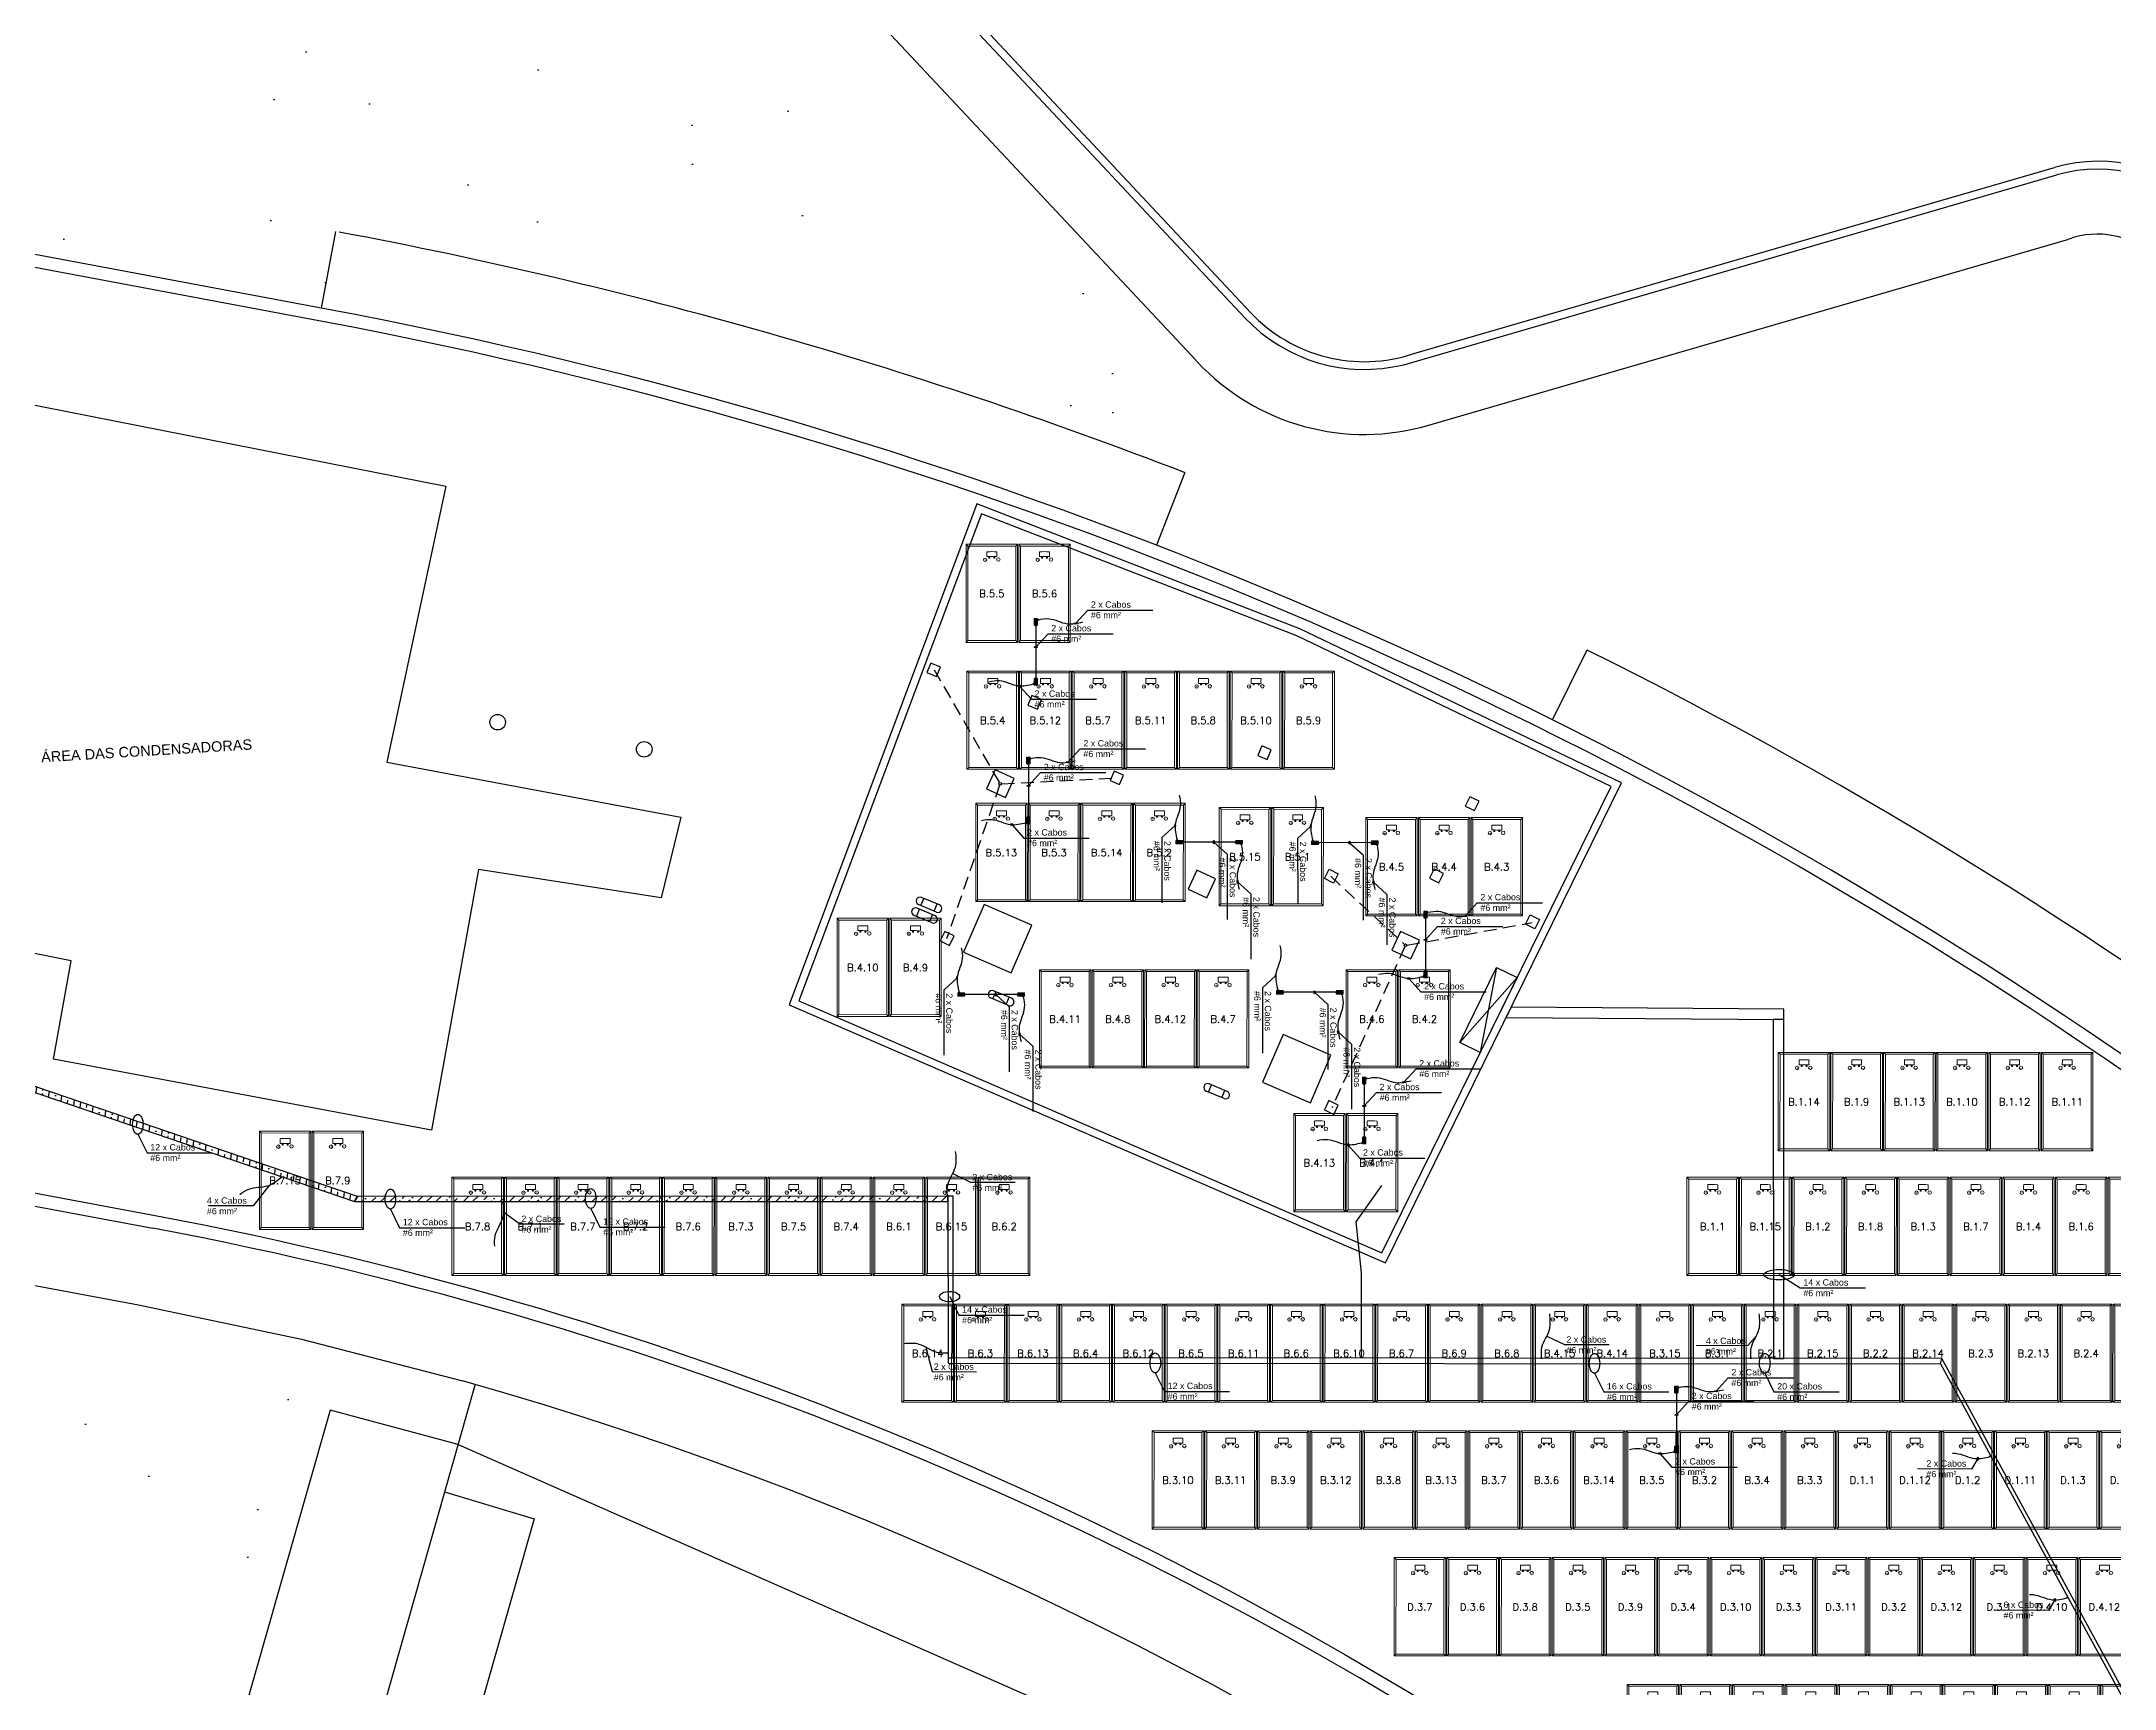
# Model space of a CAD drawing. Header units: metres. Extents: x 1796 to 5645, y -4719 to 2384.
# Drawn here: x 2026.28 to 2066.16, y -1187.55 to -1155.86 of the extents above; entities that cross this region are included whole.
import ezdxf

# ---------------------------------------------------------------- set-up
doc = ezdxf.new("R2010")
doc.units = ezdxf.units.M
doc.header["$MEASUREMENT"] = 0
doc.linetypes.add('BSB2F2-ARQ-PLAN-CORE-13-15P-ZA$1${ Batten }', pattern=[0])
doc.linetypes.add('HIDDEN', pattern=[0.375, 0.25, -0.125])
for name, color, linetype in [('ARQUITETURA', 253, 'CONTINUOUS'), ('COPEX', 4, 'BSB2F2-ARQ-PLAN-CORE-13-15P-ZA$1${ Batten }'), ('ELETROCALHA', 2, 'CONTINUOUS'), ('ELETRODUTOS', 30, 'CONTINUOUS'), ('MÓDULOS FV', 7, 'CONTINUOUS'), ('SHAFT', 6, 'CONTINUOUS')]:
    doc.layers.add(name, color=color, linetype=linetype)
for name, color, linetype, lineweight in [('Condulete', 3, 'CONTINUOUS', 9), ('MOD_ALOCADOS_A', 5, 'CONTINUOUS', 9), ('MODULOS_PV', 2, 'CONTINUOUS', 9)]:
    doc.layers.add(name, color=color, linetype=linetype, lineweight=lineweight)
doc.styles.add('ARIAL', font='arial.ttf')
doc.styles.add('ENGECAD', font='arial.ttf')
doc.styles.add('R120-500', font='romans.shx', dxfattribs={"height": 1.5})
pattern_1 = [(350.62296, (1466.5355, -762.2295), (4.08992, 4.08927), [0, -4.56, 0, -5.1, 0, -4.875]), (320.623, (1466.5355, -762.2295), (9.808834, 1.91215), [0, -2.46, 0, -4.11, 0, -1.575]), (280.62296, (1464.013, -759.536), (6.39856, -6.807323), [0, -1.5, 0, -5.4, 0, -7.05]), (270.623, (1464.013, -759.536), (8.08648, -4.78256), [0, -0.75, 0, -3.54, 0, -4.05])]

# ---------------------------------------------------------------- blocks, each defined once
blk = doc.blocks.new('modulo')
at = {"layer": 'MODULOS_PV', "color": 8}
for p, q in [((-0.751, 2.014), (-0.753, 2.063)), ((-1.381, 1.342), (-1.43, 1.34)), ((0.577, 0.769), (0.626, 0.771)), ((-0.053, 0.097), (-0.051, 0.048))]:
    blk.add_line(p, q, dxfattribs=at)
for points in [[(-1.43, 1.34), (-0.753, 2.063), (0.626, 0.771), (-0.051, 0.048)], [(-1.381, 1.342), (-0.751, 2.014), (0.577, 0.769), (-0.053, 0.097)]]:
    blk.add_lwpolyline(points, close=True, dxfattribs=at)
for points in [[(-0.956, 1.498), (-0.935, 1.478), (-0.922, 1.492), (-0.943, 1.512)], [(-0.878, 1.581), (-0.857, 1.562), (-0.87, 1.548), (-0.891, 1.567)]]:
    blk.add_lwpolyline(points, dxfattribs=at)
blk.add_circle((-0.793, 1.591), 0.0332, dxfattribs=at)
at = {"layer": 'MODULOS_PV', "color": 1}
blk.add_circle((-0.963, 1.403), 0.0332, dxfattribs=at)
at = {"layer": 'MODULOS_PV', "color": 8}
blk.add_open_spline([(-0.986, 1.473), (-1.006, 1.493), (-1.027, 1.512), (-1.048, 1.532), (-1.048, 1.532), (-1.049, 1.534), (-1.049, 1.536), (-1.048, 1.538), (-1.048, 1.539), (-1.007, 1.583), (-0.966, 1.627), (-0.925, 1.67), (-0.924, 1.671), (-0.922, 1.672), (-0.919, 1.672), (-0.918, 1.671), (-0.917, 1.671), (-0.897, 1.652), (-0.876, 1.632), (-0.855, 1.613), (-0.855, 1.612), (-0.854, 1.611), (-0.854, 1.608), (-0.855, 1.606), (-0.855, 1.605), (-0.896, 1.561), (-0.937, 1.518), (-0.978, 1.474), (-0.979, 1.473), (-0.981, 1.472), (-0.984, 1.472), (-0.985, 1.473), (-0.986, 1.473)], degree=3, knots=[0, 0, 0, 0, 1, 1, 1, 1.002534, 1.003925, 1.008052, 1.008052, 1.008052, 2.008052, 2.008052, 2.008052, 2.012179, 2.01357, 2.016104, 2.016104, 2.016104, 3.016104, 3.016104, 3.016104, 3.018638, 3.02003, 3.024156, 3.024156, 3.024156, 4.024156, 4.024156, 4.024156, 4.028283, 4.029675, 4.032208, 4.032208, 4.032208, 4.032208], dxfattribs=at)
at = {"layer": 'MODULOS_PV', "color": 1, "insert": (-0.997, 1.409), "char_height": 0.0572, "width": 0.10748, "attachment_point": 1, "rotation": 46.8722}
blk.add_mtext('+', dxfattribs=at)
at = {"layer": 'MODULOS_PV', "color": 8, "insert": (-0.827, 1.597), "char_height": 0.0572, "width": 0.10748, "attachment_point": 1, "rotation": 46.8722}
blk.add_mtext('-', dxfattribs=at)
blk = doc.blocks.new('PETROLETE TIPO  X')
at = {"layer": 'ELETRODUTOS'}
h = blk.add_hatch(color=3, dxfattribs=at)
h.dxf.hatch_style = 1
h.paths.add_polyline_path([(1995.913, -1126.122), (1995.98, -1126.122), (1995.98, -1125.993), (1995.913, -1125.993)])
at = {"layer": 'Condulete'}
blk.add_lwpolyline([(1995.98, -1125.993), (1995.98, -1126.122), (1995.913, -1126.122), (1995.913, -1125.993)], close=True, dxfattribs=at)
blk = doc.blocks.new('BOX')
at = {"layer": 'Condulete'}
blk.add_lwpolyline([(1995.83, -1126.029), (1995.818, -1126.029), (1995.818, -1126.005), (1995.83, -1126.005)], close=True, dxfattribs=at)
at = {"layer": 'ELETRODUTOS', "color": 3, "linetype": 'Continuous'}
for p, q in [((1995.818, -1126.005), (1995.83, -1126.017)), ((1995.818, -1126.007), (1995.83, -1126.019)), ((1995.818, -1126.009), (1995.83, -1126.021)), ((1995.818, -1126.01), (1995.83, -1126.023)), ((1995.818, -1126.012), (1995.83, -1126.024)), ((1995.818, -1126.014), (1995.83, -1126.026)), ((1995.818, -1126.016), (1995.83, -1126.028)), ((1995.818, -1126.018), (1995.83, -1126.029)), ((1995.818, -1126.019), (1995.828, -1126.029)), ((1995.818, -1126.021), (1995.826, -1126.029)), ((1995.818, -1126.023), (1995.824, -1126.029)), ((1995.818, -1126.025), (1995.823, -1126.029)), ((1995.818, -1126.026), (1995.821, -1126.029)), ((1995.818, -1126.028), (1995.819, -1126.029)), ((1995.819, -1126.005), (1995.83, -1126.016)), ((1995.821, -1126.005), (1995.83, -1126.014)), ((1995.823, -1126.005), (1995.83, -1126.012)), ((1995.825, -1126.005), (1995.83, -1126.01)), ((1995.826, -1126.005), (1995.83, -1126.008)), ((1995.828, -1126.005), (1995.83, -1126.007))]:
    blk.add_line(p, q, dxfattribs=at)

msp = doc.modelspace()

# ---------------------------------------------------------------- hatches: boundary and pattern name
at = {"layer": 'ARQUITETURA'}
h = msp.add_hatch(dxfattribs=at)
h.set_pattern_fill('AR-SAND', color=116, scale=3, angle=-46.877, style=0)
h.set_pattern_definition(pattern_1)
edge = h.paths.add_edge_path()
edge.add_line((2048.41, -1161.912), (2047.65, -1163.919))
edge.add_arc((2015.073, -1249.958), 92, 69.26198, 79.43995)
edge.add_line((2031.934, -1159.516), (2031.658, -1160.99))
edge.add_line((2031.658, -1160.99), (2009.518, -1156.844))
edge.add_line((2009.518, -1156.844), (2011.289, -1147.384))
edge.add_line((2011.289, -1147.384), (2033.265, -1151.499))
edge.add_line((2033.265, -1151.499), (2037.108, -1132.566))
edge.add_line((2037.108, -1132.566), (2028.352, -1123.315))
edge.add_line((2028.352, -1123.315), (2021.935, -1122.012))
edge.add_line((2021.935, -1122.012), (2022.419, -1119.626))
edge.add_arc((2025.457, -1120.243), 3.1, 43.1229, 168.5248, ccw=False)
edge.add_line((2027.72, -1118.124), (2040.231, -1131.482))
edge.add_arc((2039.063, -1132.575), 1.6, -10.3134, 43.1255, ccw=False)
edge.add_line((2040.638, -1132.862), (2037.908, -1147.419))
edge.add_arc((2043.365, -1148.443), 5.552, 169.3787, 228.4034)
edge.add_line((2039.679, -1152.595), (2048.41, -1161.912))
h = msp.add_hatch(dxfattribs=at)
h.set_pattern_fill('AR-SAND', color=116, scale=3, angle=-46.877, style=0)
h.set_pattern_definition(pattern_1)
h.paths.add_polyline_path([(2034.003, -1199.578), (2030.034, -1197.824), (2030.756, -1195.285), (2030.525, -1195.183), (2031.078, -1193.241), (2028.953, -1192.304), (2031.828, -1182.199), (2034.292, -1182.856), (2034.62, -1181.702, 0.00088), (2034.38, -1181.633), (2031.277, -1180.832), (2028.142, -1180.171), (2017.035, -1178.091), (2010.572, -1176.881), (2018.535, -1211.035), (2028.131, -1212.91)])
at = {"layer": 'ELETROCALHA'}
h = msp.add_hatch(dxfattribs=at)
h.set_pattern_fill('ANSI36', color=256, angle=37.7572)
h.set_pattern_definition([(82.757162, (-203.2916, -1450.13785), (-0.09642369, 0.232763903), [0.3125, -0.0625, 0, -0.0625])])
h.paths.add_polyline_path([(2019.752, -1173.786), (2032.356, -1178.086), (2032.302, -1178.185), (2019.696, -1173.883)])
h = msp.add_hatch(dxfattribs=at)
h.set_pattern_fill('ANSI36', color=256)
h.set_pattern_definition([(45, (105.00198, -19.28866), (0.066291261, 0.243067956), [0.3125, -0.0625, 0, -0.0625])])
h.paths.add_polyline_path([(2043.713, -1178.184), (2032.302, -1178.185), (2032.356, -1178.086), (2043.713, -1178.08)])

# ---------------------------------------------------------------- linework, layer by layer
at = {"layer": 'ARQUITETURA'}
for p, q in [((2040.591, -1151.74, 0), (2049.429, -1161.176, 0)), ((2040.695, -1151.632, 0), (2049.539, -1161.073, 0)), ((2039.679, -1152.595, 0), (2048.41, -1161.912, 0)), ((2031.731, -1161.004), (2009.518, -1156.844)), ((2031.685, -1161.25), (2009.717, -1157.136)), ((2052.485, -1162.08, 0), (2065.049, -1158.429, 0)), ((2052.683, -1161.866, 0), (2065.007, -1158.285, 0)), ((2031.934, -1159.516), (2031.658, -1160.99)), ((2052.834, -1163.28, 0), (2065.282, -1159.663, 0)), ((2048.271, -1164.156), (2047.73, -1165.555)), ((2055.348, -1168.913), (2056.015, -1167.57)), ((2043.11, -1172.696), (2043.168, -1172.557)), ((2043.468, -1172.683), (2043.122, -1172.538)), ((2043.497, -1172.614), (2043.151, -1172.469)), ((2043.197, -1172.488), (2043.255, -1172.35)), ((2043.555, -1172.476), (2043.209, -1172.331)), ((2043.451, -1172.595), (2043.509, -1172.456)), ((2043.41, -1172.822), (2043.064, -1172.676)), ((2043.364, -1172.802), (2043.422, -1172.664)), ((2044.583, -1174.283), (2044.641, -1174.145)), ((2044.941, -1174.271), (2044.595, -1174.126)), ((2006.204, -1174.537), (2028.418, -1178.697)), ((2044.883, -1174.409), (2044.537, -1174.264)), ((2044.837, -1174.39), (2044.895, -1174.251)), ((2005.926, -1176.011), (2028.142, -1180.171)), ((2049.03, -1176.202), (2048.684, -1176.057)), ((2048.731, -1176.076), (2048.789, -1175.938)), ((2049.088, -1176.063), (2048.742, -1175.918)), ((2048.984, -1176.182), (2049.042, -1176.044)), ((2028.142, -1180.171), (2031.277, -1180.832)), ((2031.277, -1180.832), (2034.38, -1181.633)), ((2034.622, -1181.696), (2030.034, -1197.824)), ((2031.828, -1182.199), (2028.953, -1192.304)), ((2034.292, -1182.856), (2031.828, -1182.199)), ((2034.292, -1182.856), (2051.642, -1190.504)), ((2034.032, -1183.77), (2035.756, -1184.288)), ((2035.756, -1184.288), (2032.419, -1196.018))]:
    msp.add_line(p, q, dxfattribs=at)
at = {"layer": 'ARQUITETURA', "linetype": 'HIDDEN'}
for p, q in [((2043.451, -1167.95), (2044.706, -1170.124)), ((2044.711, -1170.171), (2043.689, -1173.129)), ((2044.748, -1170.147), (2046.966, -1170.031)), ((2051.081, -1171.925), (2052.502, -1173.235)), ((2052.548, -1173.252), (2054.955, -1172.814)), ((2052.509, -1173.277), (2051.105, -1176.379))]:
    msp.add_line(p, q, dxfattribs=at)
at = {"layer": 'ARQUITETURA'}
for points in [[(2026.848, -1173.552), (2021.943, -1172.57), (2023.577, -1162.35), (2034.056, -1164.419), (2032.923, -1169.73), (2038.577, -1170.784), (2038.196, -1172.341), (2034.683, -1171.793), (2033.78, -1176.812), (2026.508, -1175.441)], [(2052.065, -1179.168), (2056.474, -1170.194), (2050.429, -1167.298), (2044.36, -1164.949), (2040.849, -1174.32)], [(2043.313, -1168.006), (2043.498, -1168.083), (2043.575, -1167.899), (2043.39, -1167.821)], [(2045.255, -1168.631), (2045.44, -1168.709), (2045.517, -1168.524), (2045.333, -1168.447)], [(2049.676, -1169.601), (2049.861, -1169.679), (2049.938, -1169.494), (2049.753, -1169.417)], [(2044.458, -1170.241), (2044.821, -1170.408), (2044.988, -1170.045), (2044.625, -1169.878)], [(2046.835, -1170.084), (2047.019, -1170.161), (2047.096, -1169.977), (2046.912, -1169.9)], [(2053.67, -1170.573), (2053.849, -1170.661), (2053.937, -1170.482), (2053.758, -1170.394)], [(2051.137, -1172.056), (2050.959, -1171.967), (2051.048, -1171.788), (2051.227, -1171.878)], [(2052.984, -1171.963), (2053.163, -1172.051), (2053.252, -1171.872), (2053.072, -1171.784)], [(2048.336, -1172.171), (2048.7, -1172.338), (2048.866, -1171.974), (2048.503, -1171.807)], [(2044.018, -1173.385), (2044.936, -1173.782), (2045.332, -1172.864), (2044.414, -1172.467)], [(2043.569, -1173.164), (2043.748, -1173.253), (2043.837, -1173.073), (2043.657, -1172.985)], [(2052.257, -1173.349), (2052.621, -1173.515), (2052.788, -1173.152), (2052.424, -1172.985)], [(2055.006, -1172.937), (2054.827, -1172.848), (2054.916, -1172.669), (2055.095, -1172.758)], [(2049.771, -1175.888), (2050.689, -1176.285), (2051.086, -1175.367), (2050.168, -1174.97)], [(2050.958, -1176.417), (2051.138, -1176.506), (2051.226, -1176.326), (2051.046, -1176.238)]]:
    msp.add_lwpolyline(points, close=True, dxfattribs=at)
msp.add_lwpolyline([(2052.137, -1179.363), (2056.676, -1170.124), (2050.488, -1167.16), (2044.273, -1164.755), (2040.659, -1174.401), (2052.137, -1179.362)], dxfattribs=at)
msp.add_lwpolyline([(2006.496, -1174.337), (2028.464, -1178.451, -0.210066), (2076.809, -1211.471)], format="xyb", dxfattribs=at)
at = {"layer": 'ARQUITETURA', "color": 6}
for centre in [(2035.054, -1168.959), (2037.874, -1169.481)]:
    msp.add_circle(centre, 0.15, dxfattribs=at)
at = {"layer": 'ARQUITETURA'}
for centre in [(2044.722, -1170.146), (2052.521, -1173.253)]:
    msp.add_circle(centre, 0.0267, dxfattribs=at)
for centre, radius, start, end in [((2065.844, -1161.166, 0), 3, 43.1192, 106.2034), ((2065.844, -1161.166, 0), 2.85, 43.1192, 106.2034), ((2015.073, -1249.958), 92, 68.84799, 79.39324), ((2065.83, -1161.196, 0), 1.628, 48.3639, 109.6674), ((2015.073, -1249.958), 90.5, 31.93963, 79.39324), ((2015.073, -1249.958), 90.25, 31.93963, 79.39324), ((2051.728, -1159.022, 0), 3.15, 223.129, 283.8986), ((2051.728, -1159.022, 0), 3, 223.1285, 288.5652), ((2051.727, -1159.024, 0), 4.398, 221.0394, 284.5773), ((2015.073, -1249.958), 92, 41.65318, 63.57537), ((2043.093, -1172.607), 0.075, 67.2415, 247.2415), ((2043.18, -1172.4), 0.075, 67.2415, 247.2415), ((2043.526, -1172.545), 0.075, 247.2415, 67.2415), ((2043.439, -1172.752), 0.075, 247.2415, 67.2415), ((2044.566, -1174.195), 0.075, 67.2415, 247.2415), ((2044.912, -1174.34), 0.075, 247.2415, 67.2415), ((2048.713, -1175.987), 0.075, 67.2415, 247.2415), ((2049.059, -1176.132), 0.075, 247.2415, 67.2415), ((2015.073, -1249.958), 72.5, 31.93963, 79.39324), ((2015.073, -1249.958), 71, 31.93963, 74.22149)]:
    msp.add_arc(centre, radius, start, end, dxfattribs=at)
at = {"layer": 'COPEX'}
for points in [[(2046.171, -1167.06), (2046.405, -1166.803), (2047.66, -1166.803)], [(2045.088, -1168.26), (2045.321, -1168.518), (2046.577, -1168.518)], [(2046.026, -1169.73), (2046.26, -1169.472), (2047.515, -1169.472)], [(2044.943, -1170.93), (2045.177, -1171.188), (2046.432, -1171.188)], [(2048.088, -1170.947), (2047.83, -1171.181), (2047.831, -1172.436)], [(2050.698, -1170.961), (2050.441, -1171.196), (2050.446, -1172.451)], [(2049.288, -1172.03), (2049.546, -1172.263), (2049.547, -1173.519)], [(2051.902, -1172.039), (2052.161, -1172.272), (2052.161, -1173.245)], [(2053.665, -1172.69), (2053.899, -1172.432), (2055.154, -1172.432)], [(2043.893, -1173.88), (2043.636, -1174.114), (2043.636, -1175.369)], [(2050.023, -1173.836), (2049.766, -1174.07), (2049.767, -1175.325)], [(2052.582, -1173.89), (2052.816, -1174.148), (2054.071, -1174.148)], [(2045.094, -1174.963), (2045.352, -1175.196), (2045.352, -1176.451)], [(2051.224, -1174.918), (2051.482, -1175.152), (2051.482, -1176.407)], [(2052.488, -1175.888), (2052.722, -1175.63), (2053.977, -1175.63)], [(2051.405, -1177.088), (2051.639, -1177.346), (2052.894, -1177.346)], [(2043.808, -1177.645), (2044.151, -1177.808), (2045.009, -1177.809)], [(2030.65, -1177.883), (2030.348, -1178.266), (2029.49, -1178.266)], [(2035.167, -1178.383), (2035.478, -1178.611), (2036.336, -1178.613)], [(2055.238, -1180.772), (2055.581, -1180.934), (2056.439, -1180.936)], [(2059.267, -1180.772), (2059.105, -1180.953), (2058.112, -1180.957)], [(2043.291, -1180.987), (2043.41, -1181.456), (2044.268, -1181.458)], [(2058.494, -1181.833), (2058.728, -1181.575), (2059.983, -1181.575)], [(2057.411, -1183.033), (2057.645, -1183.291), (2058.9, -1183.291)], [(2063.531, -1183.128), (2063.408, -1183.33), (2062.368, -1183.328)], [(2065.014, -1185.847), (2064.89, -1186.049), (2063.851, -1186.046)]]:
    msp.add_lwpolyline(points, dxfattribs=at)
for centre, major_axis in [((2046.171, -1167.06), (-0.0324, 0)), ((2046.026, -1169.73), (-0.0324, 0)), ((2049.288, -1172.03), (0, 0.0324)), ((2051.902, -1172.039), (-0.0001, 0.0324)), ((2053.665, -1172.69), (-0.0324, 0)), ((2045.094, -1174.963), (0, 0.0324)), ((2051.224, -1174.918), (0, 0.0324)), ((2052.488, -1175.888), (-0.0324, 0)), ((2058.494, -1181.833), (-0.0324, 0)), ((2063.528, -1183.131), (-0.0012, -0.0324)), ((2065.011, -1185.85), (-0.0012, -0.0324))]:
    msp.add_ellipse(centre, major_axis=major_axis, ratio=0.310221, dxfattribs=at)
at = {"layer": 'COPEX', "extrusion": (0, 0, -1)}
for centre, major_axis in [((2045.088, -1168.26), (-0.0324, 0)), ((2044.943, -1170.93), (-0.0324, 0)), ((2048.088, -1170.947), (0, 0.0324)), ((2050.698, -1170.961), (-0.0002, 0.0324)), ((2043.893, -1173.88), (0, 0.0324)), ((2050.023, -1173.836), (0, 0.0324)), ((2052.582, -1173.89), (-0.0324, 0)), ((2051.405, -1177.088), (-0.0324, 0)), ((2057.411, -1183.033), (-0.0324, 0))]:
    msp.add_ellipse(centre, major_axis=major_axis, ratio=0.310221, dxfattribs=at)
at = {"layer": 'COPEX'}
for points in [[(2045.454, -1166.987), (2045.656, -1166.968), (2046.013, -1167.065), (2046.312, -1167.031)], [(2044.506, -1168.18), (2044.707, -1168.16), (2045.065, -1168.258), (2045.363, -1168.223)], [(2045.31, -1169.657), (2045.511, -1169.638), (2045.869, -1169.735), (2046.167, -1169.701)], [(2048.168, -1170.365), (2048.187, -1170.567), (2048.09, -1170.924), (2048.125, -1171.222)], [(2050.776, -1170.378), (2050.796, -1170.58), (2050.7, -1170.938), (2050.736, -1171.236)], [(2044.361, -1170.85), (2044.563, -1170.83), (2044.92, -1170.928), (2045.218, -1170.893)], [(2049.361, -1171.313), (2049.38, -1171.515), (2049.283, -1171.872), (2049.318, -1172.171)], [(2051.972, -1171.322), (2051.992, -1171.524), (2051.896, -1171.882), (2051.932, -1172.18)], [(2052.949, -1172.617), (2053.151, -1172.598), (2053.508, -1172.695), (2053.806, -1172.661)], [(2043.973, -1173.298), (2043.993, -1173.5), (2043.896, -1173.857), (2043.93, -1174.155)], [(2050.104, -1173.254), (2050.123, -1173.455), (2050.026, -1173.813), (2050.061, -1174.111)], [(2052, -1173.81), (2052.202, -1173.79), (2052.559, -1173.888), (2052.857, -1173.853)], [(2045.166, -1174.246), (2045.186, -1174.448), (2045.089, -1174.805), (2045.123, -1175.103)], [(2051.297, -1174.202), (2051.316, -1174.403), (2051.219, -1174.761), (2051.254, -1175.059)], [(2051.772, -1175.815), (2051.973, -1175.796), (2052.331, -1175.893), (2052.629, -1175.859)], [(2050.823, -1177.008), (2051.025, -1176.988), (2051.382, -1177.086), (2051.68, -1177.051)], [(2043.707, -1178.063), (2043.715, -1177.86), (2043.86, -1177.519), (2043.865, -1177.219)], [(2030.092, -1178.046), (2030.266, -1177.943), (2030.631, -1177.878), (2030.886, -1177.72)], [(2034.998, -1179.041), (2035.006, -1178.838), (2035.151, -1178.497), (2035.157, -1178.197)], [(2055.137, -1181.189), (2055.145, -1180.987), (2055.289, -1180.646), (2055.295, -1180.346)], [(2059.166, -1181.189), (2059.174, -1180.987), (2059.319, -1180.646), (2059.325, -1180.346)], [(2043.706, -1181.098), (2043.504, -1181.085), (2043.166, -1180.932), (2042.866, -1180.919)], [(2057.778, -1181.76), (2057.979, -1181.741), (2058.337, -1181.838), (2058.635, -1181.803)], [(2056.829, -1182.952), (2057.03, -1182.933), (2057.388, -1183.031), (2057.686, -1182.996)], [(2063.041, -1183.024), (2063.114, -1183.028), (2063.472, -1183.126), (2063.77, -1183.091)], [(2064.523, -1185.742), (2064.597, -1185.747), (2064.954, -1185.844), (2065.252, -1185.809)]]:
    msp.add_spline(points, degree=3, dxfattribs=at)
at = {"layer": 'ELETROCALHA'}
for p, q in [((2051.569, -1178.575), (2052.065, -1177.876)), ((2051.673, -1179.553), (2051.569, -1178.575)), ((2051.672, -1181.198), (2051.673, -1179.553))]:
    msp.add_line(p, q, dxfattribs=at)
for points in [[(2019.696, -1173.883), (2032.302, -1178.185), (2032.356, -1178.086), (2019.752, -1173.786)], [(2054.454, -1174.64), (2059.798, -1174.68), (2059.8, -1174.479), (2054.554, -1174.442)], [(2059.8, -1181.204), (2059.798, -1174.68), (2059.594, -1174.678), (2059.602, -1181.204)], [(2032.302, -1178.185), (2043.713, -1178.184), (2043.713, -1178.08), (2032.356, -1178.086)], [(2043.713, -1178.08), (2043.713, -1178.08), (2043.713, -1178.08), (2043.713, -1178.08)], [(2043.817, -1181.192), (2043.816, -1178.08), (2043.713, -1178.08), (2043.718, -1181.192)], [(2043.718, -1181.291), (2062.812, -1181.304), (2062.838, -1181.206), (2043.718, -1181.192)], [(2055.143, -1181.207), (2055.143, -1181.207), (2055.143, -1181.207), (2055.143, -1181.207)], [(2059.172, -1181.207), (2059.172, -1181.207), (2059.172, -1181.207), (2059.172, -1181.207)], [(2043.488, -1181.399), (2043.488, -1181.399), (2043.488, -1181.399), (2043.488, -1181.399)]]:
    msp.add_lwpolyline(points, close=True, dxfattribs=at)
msp.add_lwpolyline([(2062.812, -1181.304), (2084.133, -1220.392), (2084.216, -1220.347), (2062.838, -1181.206)], dxfattribs=at)
at = {"layer": 'ELETRODUTOS'}
for p, q in [((2045.408, -1167.105), (2045.408, -1168.105)), ((2045.264, -1169.775), (2045.264, -1170.775)), ((2049.243, -1171.267), (2048.243, -1171.268)), ((2051.854, -1171.277), (2050.854, -1171.281)), ((2052.903, -1172.735), (2052.903, -1173.735)), ((2051.179, -1174.156), (2050.179, -1174.156)), ((2045.049, -1174.2), (2044.049, -1174.201)), ((2051.726, -1175.933), (2051.726, -1176.933)), ((2057.732, -1181.878), (2057.732, -1182.878))]:
    msp.add_line(p, q, dxfattribs=at)
for points in [[(2045.408, -1167.516), (2045.642, -1167.258), (2046.897, -1167.258)], [(2045.264, -1170.186), (2045.498, -1169.928), (2046.753, -1169.928)], [(2048.832, -1171.268), (2049.09, -1171.501), (2049.09, -1172.756)], [(2051.443, -1171.279), (2051.702, -1171.511), (2051.707, -1172.766)], [(2052.903, -1173.146), (2053.137, -1172.888), (2054.392, -1172.888)], [(2050.768, -1174.156), (2051.026, -1174.39), (2051.026, -1175.645)], [(2044.638, -1174.201), (2044.895, -1174.434), (2044.896, -1175.689)], [(2051.726, -1176.344), (2051.96, -1176.086), (2053.215, -1176.086)], [(2028.131, -1176.889), (2028.308, -1177.247), (2029.563, -1177.247)], [(2032.99, -1178.328), (2033.167, -1178.686), (2034.422, -1178.686)], [(2036.845, -1178.316), (2037.021, -1178.674), (2038.277, -1178.674)], [(2059.708, -1179.589), (2060.112, -1179.846), (2061.367, -1179.846)], [(2043.75, -1180.01), (2043.927, -1180.368), (2045.182, -1180.368)], [(2047.704, -1181.479), (2047.881, -1181.837), (2049.136, -1181.837)], [(2056.156, -1181.487), (2056.333, -1181.845), (2057.588, -1181.845)], [(2059.432, -1181.487), (2059.609, -1181.845), (2060.864, -1181.845)], [(2057.732, -1182.289), (2057.965, -1182.031), (2059.221, -1182.031)]]:
    msp.add_lwpolyline(points, dxfattribs=at)
for centre, major_axis, ratio in [((2045.408, -1167.516), (-0.0324, 0), 0.310221), ((2045.264, -1170.186), (-0.0324, 0), 0.310221), ((2048.832, -1171.268), (0, 0.0324), 0.310221), ((2051.443, -1171.279), (-0.0001, 0.0324), 0.310221), ((2052.903, -1173.146), (-0.0324, 0), 0.310221), ((2044.638, -1174.201), (0, 0.0324), 0.310221), ((2050.768, -1174.156), (0, 0.0324), 0.310221), ((2028.131, -1176.697), (0, -0.192), 0.524368), ((2051.726, -1176.344), (-0.0324, 0), 0.310221), ((2032.99, -1178.136), (0, -0.192), 0.524368), ((2036.845, -1178.125), (0, -0.192), 0.524368), ((2059.707, -1179.591), (0.293, 0), 0.343262), ((2043.748, -1180.013), (0.192, 0), 0.524368), ((2047.705, -1181.288), (0, -0.192), 0.524368), ((2056.156, -1181.296), (0, -0.192), 0.524368), ((2059.432, -1181.296), (0, -0.192), 0.524368), ((2057.732, -1182.289), (-0.0324, 0), 0.310221)]:
    msp.add_ellipse(centre, major_axis=major_axis, ratio=ratio, dxfattribs=at)
at = {"layer": 'SHAFT'}
for p, q in [((2054.273, -1173.682), (2053.958, -1175.314)), ((2053.565, -1175.12), (2054.666, -1173.875))]:
    msp.add_line(p, q, dxfattribs=at)
msp.add_lwpolyline([(2053.565, -1175.12), (2054.273, -1173.682), (2054.666, -1173.875), (2053.958, -1175.314)], close=True, dxfattribs=at)

# ---------------------------------------------------------------- block references
at = {"layer": 'COPEX', "xscale": -1}
for name, p in [('PETROLETE TIPO  X', (4041.355, -40.971)), ('BOX', (4041.272, -40.971)), ('PETROLETE TIPO  X', (4041.21, -43.641)), ('BOX', (4041.128, -43.641)), ('PETROLETE TIPO  X', (4048.85, -46.601)), ('BOX', (4048.767, -46.601)), ('PETROLETE TIPO  X', (4047.672, -49.799)), ('BOX', (4047.59, -49.799)), ('PETROLETE TIPO  X', (4053.678, -55.744)), ('BOX', (4053.595, -55.744))]:
    msp.add_blockref(name, p, dxfattribs=at)
for name, p, rotation in [('BOX', (3171.426, -3162.923), 270), ('BOX', (49.545, -2294.239), 180), ('PETROLETE TIPO  X', (49.462, -2294.239), 180), ('BOX', (919.391, 827.713), 90), ('BOX', (3171.281, -3165.593), 270), ('BOX', (49.4, -2296.908), 180), ('PETROLETE TIPO  X', (49.317, -2296.908), 180), ('BOX', (919.247, 825.043), 90), ('PETROLETE TIPO  X', (921.056, 824.084), 90.03025068307633), ('BOX', (921.056, 824.001), 90.03025068307633), ('BOX', (4043.466, -44.197), 0.03025068307633383), ('BOX', (54.02, -2298.338), 180.0302506830763), ('PETROLETE TIPO  X', (3176.43, -3166.619), 270.0302506830764), ('BOX', (3176.43, -3166.536), 270.0302506830764), ('PETROLETE TIPO  X', (916.405, 819.951), 90.23899749999417), ('BOX', (916.405, 819.868), 90.23899749999417), ('BOX', (4041.958, -36.948), 0.2389974999941646), ('BOX', (60.751, -2305.609), 180.2389974999942), ('PETROLETE TIPO  X', (3186.303, -3162.509), 270.2389974999942), ('BOX', (3186.303, -3162.426), 270.2389974999942), ('BOX', (3178.92, -3168.553), 270), ('PETROLETE TIPO  X', (56.957, -2299.869), 180), ('BOX', (926.886, 822.083), 90), ('PETROLETE TIPO  X', (916.861, 821.151), 90.03025068307633), ('BOX', (916.861, 821.068), 90.03025068307633), ('BOX', (4039.272, -47.13), 0.03025068307633383), ('BOX', (49.826, -2301.271), 180.0302506830763), ('PETROLETE TIPO  X', (3172.236, -3169.552), 270.0302506830764), ('PETROLETE TIPO  X', (922.992, 821.195), 90.03025068307633), ('BOX', (922.992, 821.113), 90.03025068307633), ('BOX', (4045.402, -47.086), 0.03025068307633383), ('BOX', (55.956, -2301.227), 180.0302506830763), ('PETROLETE TIPO  X', (3178.366, -3169.508), 270.0302506830764), ('BOX', (3178.366, -3169.425), 270.0302506830764), ('BOX', (57.039, -2299.869), 180), ('BOX', (3172.236, -3169.469), 270.0302506830764), ('BOX', (3177.743, -3171.751), 270), ('PETROLETE TIPO  X', (55.779, -2303.067), 180), ('BOX', (925.709, 818.885), 90), ('BOX', (55.862, -2303.067), 180), ('BOX', (1642.949, 1080.767), 70.31540544328332), ('BOX', (909.698, 813.225), 90.2296781062887), ('BOX', (901.147, 813.102), 90.2296781062887), ('BOX', (26.741, -2268.782), 178.9053779210215), ('BOX', (921.128, 810.099), 90.2296781062887), ('BOX', (925.157, 810.099), 90.2296781062887), ('BOX', (3183.749, -3177.696), 270), ('PETROLETE TIPO  X', (61.785, -2309.011), 180), ('BOX', (931.714, 812.94), 90), ('BOX', (61.868, -2309.011), 180), ('BOX', (2675.542, 1025.3), 45.08502064569394), ('BOX', (2677.025, 1022.582), 45.08502064569394)]:
    msp.add_blockref(name, p, dxfattribs=dict(at, rotation=rotation))
at = {"layer": 'MÓDULOS FV', "rotation": 313.12783086684}
for p in [(2044.066, -1167.495), (2045.079, -1167.495), (2044.082, -1169.935), (2045.095, -1169.935), (2046.108, -1169.935), (2047.121, -1169.935), (2048.134, -1169.935), (2049.147, -1169.935), (2050.16, -1169.935), (2044.25, -1172.48), (2045.263, -1172.48), (2046.276, -1172.48), (2047.289, -1172.48), (2048.935, -1172.561), (2049.948, -1172.561), (2051.754, -1172.755), (2052.767, -1172.755), (2053.78, -1172.755), (2041.584, -1174.692), (2042.597, -1174.692), (2045.475, -1175.682), (2046.488, -1175.682), (2047.501, -1175.682), (2048.514, -1175.682), (2051.377, -1175.682), (2052.39, -1175.682), (2024.694, -1177.042), (2059.69, -1177.275), (2060.703, -1177.275), (2061.716, -1177.275), (2062.729, -1177.275), (2063.742, -1177.275), (2064.755, -1177.275), (2050.368, -1178.45), (2051.381, -1178.45), (2030.469, -1178.789), (2031.482, -1178.789), (2034.173, -1179.674), (2035.186, -1179.674), (2036.199, -1179.674), (2037.212, -1179.674), (2038.225, -1179.674), (2039.238, -1179.674), (2040.251, -1179.674), (2041.264, -1179.674), (2042.277, -1179.674), (2043.29, -1179.674), (2044.303, -1179.674), (2057.933, -1179.675), (2058.946, -1179.675), (2059.959, -1179.675), (2060.972, -1179.675), (2061.985, -1179.675), (2062.998, -1179.675), (2064.011, -1179.675), (2065.024, -1179.675), (2066.037, -1179.675), (2067.05, -1179.675), (2042.832, -1182.115), (2043.845, -1182.115), (2044.858, -1182.115), (2045.871, -1182.115), (2046.884, -1182.115), (2047.897, -1182.115), (2048.91, -1182.115), (2049.923, -1182.115), (2050.936, -1182.115), (2051.949, -1182.115), (2052.962, -1182.115), (2053.975, -1182.115), (2054.988, -1182.115), (2056.001, -1182.115), (2057.014, -1182.115), (2058.027, -1182.115), (2059.04, -1182.115), (2060.053, -1182.115), (2061.066, -1182.115), (2062.079, -1182.115), (2063.092, -1182.115), (2064.105, -1182.115), (2065.118, -1182.115), (2066.131, -1182.115), (2047.646, -1184.555), (2048.659, -1184.555), (2049.672, -1184.555), (2050.685, -1184.555), (2051.698, -1184.555), (2052.711, -1184.555), (2053.724, -1184.555), (2054.737, -1184.555), (2055.75, -1184.555), (2056.763, -1184.555), (2057.776, -1184.555), (2058.789, -1184.555), (2059.802, -1184.555), (2060.815, -1184.555), (2061.828, -1184.555), (2062.841, -1184.555), (2063.854, -1184.555), (2064.867, -1184.555), (2065.88, -1184.555), (2066.893, -1184.555), (2052.302, -1186.995), (2053.315, -1186.995), (2054.328, -1186.995), (2055.341, -1186.995), (2056.354, -1186.995), (2057.367, -1186.995), (2058.38, -1186.995), (2059.393, -1186.995), (2060.406, -1186.995), (2061.419, -1186.995), (2062.432, -1186.995), (2063.445, -1186.995), (2064.458, -1186.995), (2065.471, -1186.995), (2066.484, -1186.995), (2056.782, -1189.435), (2057.795, -1189.435), (2058.808, -1189.435), (2059.821, -1189.435), (2060.834, -1189.435), (2061.847, -1189.435), (2062.86, -1189.435), (2063.873, -1189.435), (2064.886, -1189.435), (2065.899, -1189.435), (2066.912, -1189.435)]:
    msp.add_blockref('modulo', p, dxfattribs=at)

# ---------------------------------------------------------------- texts
at = {"layer": 'ARQUITETURA', "style": 'ENGECAD'}
msp.add_text('ÁREA DAS CONDENSADORAS', height=0.2, rotation=3.4916, dxfattribs=at).set_placement((2026.276, -1169.732))
at = {"layer": 'COPEX', "char_height": 0.1222, "attachment_point": 1, "style": 'ARIAL'}
for s, insert in [('2 x Cabos \\P#6 mm² ', (2046.467, -1166.634)), ('2 x Cabos \\P#6 mm² ', (2045.384, -1168.349)), ('2 x Cabos \\P#6 mm² ', (2046.322, -1169.304)), ('2 x Cabos \\P#6 mm² ', (2045.239, -1171.019)), ('2 x Cabos \\P#6 mm² ', (2053.961, -1172.264)), ('2 x Cabos \\P#6 mm² ', (2052.878, -1173.979)), ('2 x Cabos \\P#6 mm² ', (2052.784, -1175.462)), ('2 x Cabos \\P#6 mm² ', (2051.701, -1177.177)), ('2 x Cabos \\P#6 mm² ', (2044.185, -1177.651)), ('4 x Cabos \\P#6 mm² ', (2029.459, -1178.103)), ('2 x Cabos \\P#6 mm² ', (2035.511, -1178.454)), ('2 x Cabos \\P#6 mm² ', (2055.615, -1180.777)), ('4 x Cabos \\P#6 mm² ', (2058.298, -1180.801)), ('2 x Cabos \\P#6 mm² ', (2043.444, -1181.299)), ('2 x Cabos \\P#6 mm² ', (2058.79, -1181.407)), ('2 x Cabos \\P#6 mm² ', (2057.707, -1183.122)), ('2 x Cabos \\P#6 mm² ', (2062.542, -1183.162)), ('6 x Cabos \\P#6 mm² ', (2064.025, -1185.88))]:
    msp.add_mtext_dynamic_manual_height_columns(s, width=1.50424, gutter_width=7.5, heights=[0], dxfattribs=dict(at, insert=insert))
for insert, rotation in [((2047.999, -1171.243), 270.0303), ((2050.61, -1171.257), 270.239), ((2049.715, -1172.325), 270.0303), ((2052.33, -1172.333), 270.239), ((2043.804, -1174.176), 270.0303), ((2049.935, -1174.132), 270.0303), ((2045.52, -1175.258), 270.0303), ((2051.651, -1175.214), 270.0303)]:
    msp.add_mtext_dynamic_manual_height_columns('2 x Cabos \\P#6 mm² ', width=1.50424, gutter_width=7.5, heights=[0], dxfattribs=dict(at, insert=insert, rotation=rotation))
at = {"layer": 'ELETRODUTOS', "attachment_point": 1, "style": 'ARIAL'}
for s, insert, char_height in [('2 x Cabos \\P#6 mm² ', (2045.704, -1167.09), 0.1222), ('2 x Cabos \\P#6 mm² ', (2045.56, -1169.76), 0.1222), ('2 x Cabos \\P#6 mm² ', (2053.199, -1172.72), 0.1222), ('2 x Cabos \\P#6 mm² ', (2052.022, -1175.918), 0.1222), ('12 x Cabos \\P#6 mm² ', (2028.37, -1177.078), 0.12224), ('12 x Cabos \\P#6 mm² ', (2033.229, -1178.517), 0.12224), ('12 x Cabos \\P#6 mm² ', (2037.084, -1178.506), 0.12224), ('14 x Cabos \\P#6 mm² ', (2060.174, -1179.678), 0.12224), ('14 x Cabos \\P#6 mm² ', (2043.989, -1180.2), 0.12224), ('12 x Cabos \\P#6 mm² ', (2047.943, -1181.669), 0.12224), ('16 x Cabos \\P#6 mm² ', (2056.395, -1181.677), 0.12224), ('20 x Cabos \\P#6 mm² ', (2059.671, -1181.677), 0.12224), ('2 x Cabos \\P#6 mm² ', (2058.027, -1181.862), 0.1222)]:
    msp.add_mtext_dynamic_manual_height_columns(s, width=1.50424, gutter_width=7.5, heights=[0], dxfattribs=dict(at, insert=insert, char_height=char_height))
at = {"layer": 'ELETRODUTOS', "char_height": 0.1222, "attachment_point": 1, "style": 'ARIAL'}
for insert, rotation in [((2049.259, -1171.563), 270.0303), ((2051.871, -1171.573), 270.239), ((2045.064, -1174.496), 270.0303), ((2051.194, -1174.452), 270.0303)]:
    msp.add_mtext_dynamic_manual_height_columns('2 x Cabos \\P#6 mm² ', width=1.50424, gutter_width=7.5, heights=[0], dxfattribs=dict(at, insert=insert, rotation=rotation))
at = {"layer": 'MOD_ALOCADOS_A', "color": 2, "char_height": 0.14, "attachment_point": 5, "style": 'R120-500'}
for s, insert in [('B.5.5', (2044.561, -1166.485)), ('B.5.6', (2045.574, -1166.485)), ('B.5.4', (2044.577, -1168.925)), ('B.5.12', (2045.59, -1168.925)), ('B.5.7', (2046.603, -1168.925)), ('B.5.11', (2047.616, -1168.925)), ('B.5.8', (2048.629, -1168.925)), ('B.5.10', (2049.642, -1168.925)), ('B.5.9', (2050.655, -1168.925)), ('B.5.13', (2044.744, -1171.47)), ('B.5.3', (2045.757, -1171.47)), ('B.5.14', (2046.77, -1171.47)), ('B.5.2', (2047.783, -1171.47)), ('B.5.15', (2049.429, -1171.55)), ('B.5.1', (2050.442, -1171.55))]:
    msp.add_mtext_dynamic_manual_height_columns(s, width=0.992, gutter_width=7.5, heights=[0], dxfattribs=dict(at, insert=insert))
at = {"layer": 'MOD_ALOCADOS_A', "color": 3, "char_height": 0.14, "attachment_point": 5, "style": 'R120-500'}
for s, heights, insert in [('B.4.5', [0], (2052.248, -1171.744)), ('B.4.4', [0], (2053.261, -1171.744)), ('B.4.3', [0], (2054.274, -1171.744)), ('B.4.10', [0], (2042.079, -1173.682)), ('B.4.9', [0], (2043.092, -1173.682)), ('B.4.11', [0], (2045.97, -1174.672)), ('B.4.8', [0], (2046.983, -1174.672)), ('B.4.12', [0], (2047.996, -1174.672)), ('B.4.7', [0], (2049.009, -1174.672)), ('B.4.6', [0], (2051.872, -1174.672)), ('B.4.2', [0], (2052.885, -1174.672)), ('B.4.13', [0], (2050.863, -1177.44)), ('B.4.1', [0], (2051.876, -1177.44)), ('B.4.15', [0], (2055.483, -1181.105)), ('B.4.14', [0], (2056.496, -1181.105)), ('D.3.7', [0], (2052.796, -1185.985)), ('D.3.6', [0], (2053.809, -1185.985)), ('D.3.8', [0], (2054.822, -1185.985)), ('D.3.5', [0], (2055.835, -1185.985)), ('D.3.9', [0], (2056.848, -1185.985)), ('D.3.4', [0], (2057.861, -1185.985)), ('D.3.10', [0.14], (2058.874, -1185.985)), ('D.3.3', [0], (2059.887, -1185.985)), ('D.3.11', [0], (2060.9, -1185.985)), ('D.3.2', [0], (2061.913, -1185.985)), ('D.3.12', [0], (2062.926, -1185.985)), ('D.3.1', [0], (2063.939, -1185.985))]:
    msp.add_mtext_dynamic_manual_height_columns(s, width=0.992, gutter_width=7.5, heights=heights, dxfattribs=dict(at, insert=insert))
at = {"layer": 'MOD_ALOCADOS_A', "color": 5, "char_height": 0.14, "attachment_point": 5, "style": 'R120-500'}
for s, insert in [('B.1.14', (2060.185, -1176.265)), ('B.1.9', (2061.198, -1176.265)), ('B.1.13', (2062.211, -1176.265)), ('B.1.10', (2063.224, -1176.265)), ('B.1.12', (2064.237, -1176.265)), ('B.1.11', (2065.25, -1176.265)), ('B.7.15', (2030.964, -1177.779)), ('B.7.9', (2031.977, -1177.779)), ('B.7.8', (2034.668, -1178.664)), ('B.7.1', (2035.681, -1178.664)), ('B.7.7', (2036.694, -1178.664)), ('B.7.2', (2037.707, -1178.664)), ('B.7.6', (2038.72, -1178.664)), ('B.7.3', (2039.733, -1178.664)), ('B.7.5', (2040.746, -1178.664)), ('B.7.4', (2041.759, -1178.664)), ('B.1.1', (2058.427, -1178.665)), ('B.1.15', (2059.44, -1178.665)), ('B.1.2', (2060.453, -1178.665)), ('B.1.8', (2061.466, -1178.665)), ('B.1.3', (2062.479, -1178.665)), ('B.1.7', (2063.492, -1178.665)), ('B.1.4', (2064.505, -1178.665)), ('B.1.6', (2065.518, -1178.665)), ('D.4.10', (2064.952, -1185.985)), ('D.4.12', (2065.965, -1185.985))]:
    msp.add_mtext_dynamic_manual_height_columns(s, width=0.992, gutter_width=7.5, heights=[0], dxfattribs=dict(at, insert=insert))
at = {"layer": 'MOD_ALOCADOS_A', "color": 1, "char_height": 0.14, "attachment_point": 5, "style": 'R120-500'}
for s, insert in [('B.6.1', (2042.772, -1178.664)), ('B.6.15', (2043.785, -1178.664)), ('B.6.2', (2044.798, -1178.664)), ('B.6.14', (2043.327, -1181.105)), ('B.6.3', (2044.34, -1181.105)), ('B.6.13', (2045.353, -1181.105)), ('B.6.4', (2046.366, -1181.105)), ('B.6.12', (2047.379, -1181.105)), ('B.6.5', (2048.392, -1181.105)), ('B.6.11', (2049.405, -1181.105)), ('B.6.6', (2050.418, -1181.105)), ('B.6.10', (2051.431, -1181.105)), ('B.6.7', (2052.444, -1181.105)), ('B.6.9', (2053.457, -1181.105)), ('B.6.8', (2054.47, -1181.105)), ('D.1.1', (2061.309, -1183.545)), ('D.1.12', (2062.322, -1183.545)), ('D.1.2', (2063.335, -1183.545)), ('D.1.11', (2064.348, -1183.545)), ('D.1.3', (2065.361, -1183.545)), ('D.1.10', (2066.374, -1183.545))]:
    msp.add_mtext_dynamic_manual_height_columns(s, width=0.992, gutter_width=7.5, heights=[0], dxfattribs=dict(at, insert=insert))
at = {"layer": 'MOD_ALOCADOS_A', "color": 4, "char_height": 0.14, "attachment_point": 5, "style": 'R120-500'}
for s, insert in [('B.3.15', (2057.509, -1181.105)), ('B.3.1', (2058.522, -1181.105)), ('B.3.10', (2048.14, -1183.545)), ('B.3.11', (2049.153, -1183.545)), ('B.3.9', (2050.166, -1183.545)), ('B.3.12', (2051.179, -1183.545)), ('B.3.8', (2052.192, -1183.545)), ('B.3.13', (2053.205, -1183.545)), ('B.3.7', (2054.218, -1183.545)), ('B.3.6', (2055.231, -1183.545)), ('B.3.14', (2056.244, -1183.545)), ('B.3.5', (2057.257, -1183.545)), ('B.3.2', (2058.27, -1183.545)), ('B.3.4', (2059.283, -1183.545)), ('B.3.3', (2060.296, -1183.545))]:
    msp.add_mtext_dynamic_manual_height_columns(s, width=0.992, gutter_width=7.5, heights=[0], dxfattribs=dict(at, insert=insert))
at = {"layer": 'MOD_ALOCADOS_A', "color": 6, "char_height": 0.14, "attachment_point": 5, "style": 'R120-500'}
for s, insert in [('B.2.1', (2059.535, -1181.105)), ('B.2.15', (2060.548, -1181.105)), ('B.2.2', (2061.561, -1181.105)), ('B.2.14', (2062.574, -1181.105)), ('B.2.3', (2063.587, -1181.105)), ('B.2.13', (2064.6, -1181.105)), ('B.2.4', (2065.613, -1181.105))]:
    msp.add_mtext_dynamic_manual_height_columns(s, width=0.992, gutter_width=7.5, heights=[0], dxfattribs=dict(at, insert=insert))

doc.saveas('drawing.dxf')
